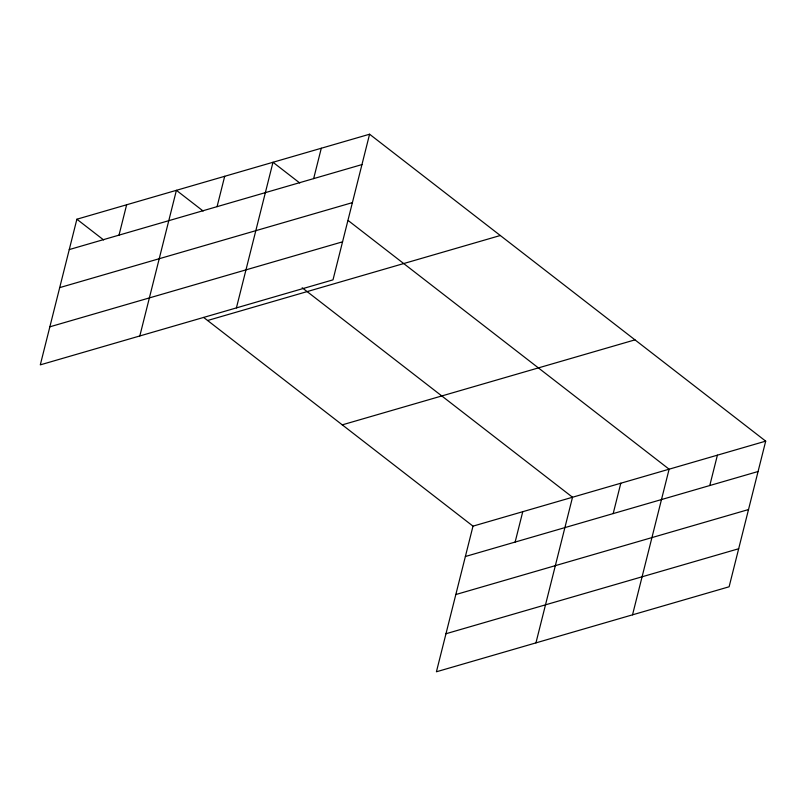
<?xml version="1.0" encoding="UTF-8"?>
<svg xmlns="http://www.w3.org/2000/svg" width="806" height="806" viewBox="0 0 806 806"><rect width="100%" height="100%" fill="white"/><g stroke="black" fill="none" stroke-linecap="round" stroke-linejoin="round"><path stroke-width="1.21" d="M369.581 134.219L76.882 219.222L40.3 364.856L332.999 279.853L369.581 134.219L765.7 441.144L729.118 586.778L436.419 671.781L473.001 526.147L765.7 441.144M119.016 235.13L126.643 204.764M139.821 335.951L176.403 190.317L203.142 211.031M217.066 206.658L224.693 176.292M236.41 307.902L272.992 162.268L299.731 182.982M313.655 178.61L321.292 148.244M515.135 542.055L522.762 511.689M535.94 642.886L572.522 497.242L302.169 287.762M613.185 513.583L620.811 483.217M632.529 614.827L669.111 469.193L348.252 220.582M709.774 485.534L717.4 455.168M69.256 249.578L361.954 164.585M59.694 287.621L352.403 202.628M49.851 326.813L342.56 241.82M207.595 320.506L500.304 235.503M342.278 424.853L634.977 339.86M465.374 556.513L758.073 471.51M455.813 594.546L748.522 509.553M445.97 633.738L738.669 548.745M76.882 219.222L103.621 239.936M203.636 317.433L473.001 526.147"/></g></svg>
